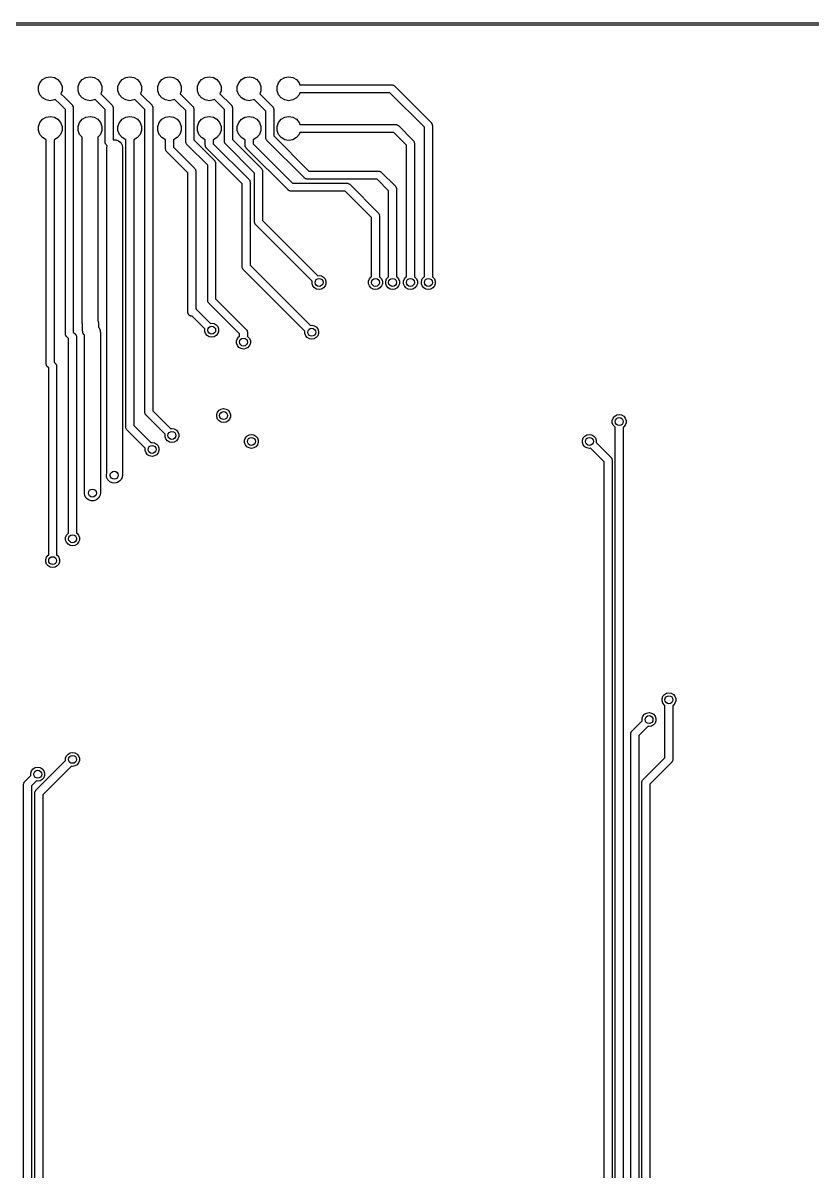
# Model space of a CAD drawing. Extents: x 25 to 346, y -457 to -16.
# Drawn here: x 216.5 to 267, y -89.8 to -16.4 of the extents above; entities that cross this region are included whole.
import ezdxf

# ---------------------------------------------------------------- set-up
doc = ezdxf.new("R2010")
doc.units = 0
doc.header["$MEASUREMENT"] = 0
doc.layers.add('BLACK', color=7, linetype='CONTINUOUS')

msp = doc.modelspace()

# ---------------------------------------------------------------- linework, layer by layer
at = {"layer": 'Black'}
for p, q in [((25.4, -16.435), (345.44, -16.435)), ((345.365, -16.585), (25.475, -16.585)), ((217.534, -20.5047), (217.625, -20.255)), ((217.534, -20.7703), (217.534, -20.5047)), ((217.625, -20.255), (217.796, -20.0515)), ((217.796, -20.0515), (218.026, -19.9187)), ((218.026, -19.9187), (218.288, -19.8726)), ((218.288, -19.8726), (218.549, -19.9187)), ((218.549, -19.9187), (218.779, -20.0515)), ((218.779, -20.0515), (218.95, -20.255)), ((218.95, -20.255), (219.041, -20.5047)), ((219.041, -20.5047), (219.041, -20.7703)), ((220.074, -20.5047), (220.165, -20.255)), ((220.074, -20.7703), (220.074, -20.5047)), ((220.165, -20.255), (220.336, -20.0515)), ((220.336, -20.0515), (220.566, -19.9187)), ((220.566, -19.9187), (220.828, -19.8726)), ((220.828, -19.8726), (221.089, -19.9187)), ((221.089, -19.9187), (221.319, -20.0515)), ((221.319, -20.0515), (221.49, -20.255)), ((221.49, -20.255), (221.581, -20.5047)), ((221.581, -20.5047), (221.581, -20.7703)), ((222.614, -20.5047), (222.705, -20.255)), ((222.614, -20.7703), (222.614, -20.5047)), ((222.705, -20.255), (222.876, -20.0515)), ((222.876, -20.0515), (223.106, -19.9187)), ((223.106, -19.9187), (223.368, -19.8726)), ((223.368, -19.8726), (223.629, -19.9187)), ((223.629, -19.9187), (223.859, -20.0515)), ((223.859, -20.0515), (224.03, -20.255)), ((224.03, -20.255), (224.121, -20.5047)), ((224.121, -20.5047), (224.121, -20.7703)), ((225.154, -20.5047), (225.245, -20.255)), ((225.154, -20.7703), (225.154, -20.5047)), ((225.245, -20.255), (225.416, -20.0515)), ((225.416, -20.0515), (225.646, -19.9187)), ((225.646, -19.9187), (225.908, -19.8726)), ((225.908, -19.8726), (226.169, -19.9187)), ((226.169, -19.9187), (226.399, -20.0515)), ((226.399, -20.0515), (226.57, -20.255)), ((226.57, -20.255), (226.661, -20.5047)), ((226.661, -20.5047), (226.661, -20.7703)), ((227.694, -20.5047), (227.785, -20.255)), ((227.694, -20.7703), (227.694, -20.5047)), ((227.785, -20.255), (227.956, -20.0515)), ((227.956, -20.0515), (228.186, -19.9187)), ((228.186, -19.9187), (228.448, -19.8726)), ((228.448, -19.8726), (228.709, -19.9187)), ((228.709, -19.9187), (228.939, -20.0515)), ((228.939, -20.0515), (229.11, -20.255)), ((229.11, -20.255), (229.201, -20.5047)), ((229.201, -20.5047), (229.201, -20.7703)), ((230.234, -20.5047), (230.325, -20.255)), ((230.234, -20.7703), (230.234, -20.5047)), ((230.325, -20.255), (230.496, -20.0515)), ((230.496, -20.0515), (230.726, -19.9187)), ((230.726, -19.9187), (230.988, -19.8726)), ((230.988, -19.8726), (231.249, -19.9187)), ((231.249, -19.9187), (231.479, -20.0515)), ((231.479, -20.0515), (231.65, -20.255)), ((231.65, -20.255), (231.741, -20.5047)), ((231.741, -20.5047), (231.741, -20.7703)), ((232.774, -20.5047), (232.865, -20.255)), ((232.774, -20.7703), (232.774, -20.5047)), ((232.865, -20.255), (233.036, -20.0515)), ((233.036, -20.0515), (233.266, -19.9187)), ((233.266, -19.9187), (233.528, -19.8726)), ((233.528, -19.8726), (233.789, -19.9187)), ((233.789, -19.9187), (234.019, -20.0515)), ((234.019, -20.0515), (234.19, -20.255)), ((234.19, -20.255), (234.237, -20.3835)), ((234.237, -20.3835), (240.093, -20.3835)), ((240.093, -20.3835), (240.105, -20.3854)), ((240.105, -20.3854), (240.116, -20.3845)), ((240.116, -20.3845), (240.148, -20.3931)), ((240.148, -20.3931), (240.18, -20.3988)), ((240.18, -20.3988), (240.19, -20.4044)), ((240.19, -20.4044), (240.201, -20.4073)), ((240.201, -20.4073), (240.228, -20.4263)), ((240.228, -20.4263), (240.257, -20.4429)), ((240.257, -20.4429), (240.264, -20.4515)), ((240.264, -20.4515), (240.273, -20.4579)), ((240.273, -20.4579), (242.623, -22.8074)), ((217.625, -21.02), (217.534, -20.7703)), ((217.796, -21.2235), (217.625, -21.02)), ((218.026, -21.3563), (217.796, -21.2235)), ((219.041, -20.7703), (218.971, -20.9619)), ((218.971, -20.9619), (219.229, -21.2199)), ((219.229, -21.2199), (219.686, -21.6771)), ((220.165, -21.02), (220.074, -20.7703)), ((220.336, -21.2235), (220.165, -21.02)), ((220.566, -21.3563), (220.336, -21.2235)), ((221.581, -20.7703), (221.511, -20.9619)), ((221.511, -20.9619), (221.769, -21.2199)), ((221.769, -21.2199), (222.226, -21.6771)), ((222.705, -21.02), (222.614, -20.7703)), ((222.876, -21.2235), (222.705, -21.02)), ((223.106, -21.3563), (222.876, -21.2235)), ((224.121, -20.7703), (224.051, -20.9619)), ((224.051, -20.9619), (224.309, -21.2199)), ((224.309, -21.2199), (224.766, -21.6771)), ((225.245, -21.02), (225.154, -20.7703)), ((225.416, -21.2235), (225.245, -21.02)), ((225.646, -21.3563), (225.416, -21.2235)), ((226.661, -20.7703), (226.591, -20.9619)), ((226.591, -20.9619), (226.849, -21.2199)), ((226.849, -21.2199), (227.383, -21.7533)), ((227.785, -21.02), (227.694, -20.7703)), ((227.956, -21.2235), (227.785, -21.02)), ((228.186, -21.3563), (227.956, -21.2235)), ((229.201, -20.7703), (229.131, -20.9619)), ((229.131, -20.9619), (229.846, -21.6771)), ((230.325, -21.02), (230.234, -20.7703)), ((230.496, -21.2235), (230.325, -21.02)), ((230.726, -21.3563), (230.496, -21.2235)), ((231.741, -20.7703), (231.671, -20.9619)), ((231.671, -20.9619), (232.488, -21.7787)), ((232.865, -21.02), (232.774, -20.7703)), ((233.036, -21.2235), (232.865, -21.02)), ((233.266, -21.3563), (233.036, -21.2235)), ((234.019, -21.2235), (233.789, -21.3563)), ((234.19, -21.02), (234.019, -21.2235)), ((234.237, -20.8915), (234.19, -21.02)), ((239.988, -20.8915), (234.237, -20.8915)), ((242.189, -23.0922), (239.988, -20.8915)), ((218.288, -21.4024), (218.026, -21.3563)), ((218.549, -21.3563), (218.288, -21.4024)), ((218.611, -21.3204), (218.549, -21.3563)), ((218.87, -21.5791), (218.611, -21.3204)), ((219.253, -21.9619), (218.87, -21.5791)), ((219.253, -36.303), (219.253, -21.9619)), ((219.686, -21.6771), (219.693, -21.6862)), ((219.693, -21.6862), (219.701, -21.6934)), ((219.701, -21.6934), (219.718, -21.7222)), ((219.718, -21.7222), (219.737, -21.7494)), ((219.737, -21.7494), (219.74, -21.7601)), ((219.74, -21.7601), (219.745, -21.7698)), ((219.745, -21.7698), (219.751, -21.8025)), ((219.751, -21.8025), (219.76, -21.8346)), ((219.76, -21.8346), (219.759, -21.8457)), ((219.759, -21.8457), (219.761, -21.8567)), ((219.761, -21.8567), (219.761, -36.1978)), ((220.828, -21.4024), (220.566, -21.3563)), ((221.089, -21.3563), (220.828, -21.4024)), ((221.151, -21.3204), (221.089, -21.3563)), ((221.41, -21.5791), (221.151, -21.3204)), ((221.793, -21.9619), (221.41, -21.5791)), ((221.793, -24.0538), (221.793, -21.9619)), ((222.226, -21.6771), (222.233, -21.6862)), ((222.233, -21.6862), (222.241, -21.6934)), ((222.241, -21.6934), (222.258, -21.7222)), ((222.258, -21.7222), (222.277, -21.7494)), ((222.277, -21.7494), (222.28, -21.7601)), ((222.28, -21.7601), (222.285, -21.7698)), ((222.285, -21.7698), (222.291, -21.8025)), ((222.291, -21.8025), (222.3, -21.8346)), ((222.3, -21.8346), (222.299, -21.8457)), ((222.299, -21.8457), (222.301, -21.8567)), ((222.301, -21.8567), (222.301, -23.914)), ((223.368, -21.4024), (223.106, -21.3563)), ((223.629, -21.3563), (223.368, -21.4024)), ((223.691, -21.3204), (223.629, -21.3563)), ((223.95, -21.5791), (223.691, -21.3204)), ((224.333, -21.9619), (223.95, -21.5791)), ((224.333, -30.988), (224.333, -21.9619)), ((224.766, -21.6771), (224.773, -21.6862)), ((224.773, -21.6862), (224.781, -21.6934)), ((224.781, -21.6934), (224.798, -21.7222)), ((224.798, -21.7222), (224.817, -21.7494)), ((224.817, -21.7494), (224.82, -21.7601)), ((224.82, -21.7601), (224.825, -21.7698)), ((224.825, -21.7698), (224.831, -21.8025)), ((224.831, -21.8025), (224.84, -21.8346)), ((224.84, -21.8346), (224.839, -21.8457)), ((224.839, -21.8457), (224.841, -21.8567)), ((224.841, -21.8567), (224.841, -30.988)), ((225.908, -21.4024), (225.646, -21.3563)), ((226.169, -21.3563), (225.908, -21.4024)), ((226.231, -21.3204), (226.169, -21.3563)), ((226.49, -21.5791), (226.231, -21.3204)), ((226.949, -22.0381), (226.49, -21.5791)), ((227.383, -21.7533), (227.389, -21.7624)), ((227.389, -21.7624), (227.398, -21.7696)), ((227.398, -21.7696), (227.414, -21.7984)), ((227.414, -21.7984), (227.433, -21.8256)), ((227.433, -21.8256), (227.436, -21.8363)), ((227.436, -21.8363), (227.442, -21.846)), ((227.442, -21.846), (227.447, -21.8787)), ((227.447, -21.8787), (227.456, -21.9108)), ((227.456, -21.9108), (227.455, -21.9219)), ((227.455, -21.9219), (227.457, -21.9329)), ((227.457, -21.9329), (227.457, -23.9111)), ((228.448, -21.4024), (228.186, -21.3563)), ((228.709, -21.3563), (228.448, -21.4024)), ((228.771, -21.3204), (228.709, -21.3563)), ((229.413, -21.9619), (228.771, -21.3204)), ((229.413, -23.9903), (229.413, -21.9619)), ((229.846, -21.6771), (229.853, -21.6862)), ((229.853, -21.6862), (229.861, -21.6934)), ((229.861, -21.6934), (229.878, -21.7222)), ((229.878, -21.7222), (229.897, -21.7494)), ((229.897, -21.7494), (229.9, -21.7601)), ((229.9, -21.7601), (229.905, -21.7698)), ((229.905, -21.7698), (229.911, -21.8025)), ((229.911, -21.8025), (229.92, -21.8346)), ((229.92, -21.8346), (229.919, -21.8457)), ((229.919, -21.8457), (229.921, -21.8567)), ((229.921, -21.8567), (229.921, -23.8851)), ((230.988, -21.4024), (230.726, -21.3563)), ((231.249, -21.3563), (230.988, -21.4024)), ((231.311, -21.3204), (231.249, -21.3563)), ((232.054, -22.0635), (231.311, -21.3204)), ((232.488, -21.7787), (232.494, -21.7878)), ((232.494, -21.7878), (232.503, -21.795)), ((232.503, -21.795), (232.52, -21.8238)), ((232.52, -21.8238), (232.539, -21.851)), ((232.539, -21.851), (232.541, -21.8617)), ((232.541, -21.8617), (232.547, -21.8714)), ((232.547, -21.8714), (232.553, -21.9041)), ((232.553, -21.9041), (232.561, -21.9362)), ((232.561, -21.9362), (232.56, -21.9473)), ((232.56, -21.9473), (232.562, -21.9583)), ((232.562, -21.9583), (232.562, -23.6575)), ((233.528, -21.4024), (233.266, -21.3563)), ((233.789, -21.3563), (233.528, -21.4024)), ((217.625, -22.795), (217.796, -22.5915)), ((217.796, -22.5915), (218.026, -22.4587)), ((218.026, -22.4587), (218.288, -22.4126)), ((218.288, -22.4126), (218.549, -22.4587)), ((218.549, -22.4587), (218.779, -22.5915)), ((218.779, -22.5915), (218.95, -22.795)), ((220.165, -22.795), (220.336, -22.5915)), ((220.336, -22.5915), (220.566, -22.4587)), ((220.566, -22.4587), (220.828, -22.4126)), ((220.828, -22.4126), (221.089, -22.4587)), ((221.089, -22.4587), (221.319, -22.5915)), ((221.319, -22.5915), (221.49, -22.795)), ((222.705, -22.795), (222.876, -22.5915)), ((222.876, -22.5915), (223.106, -22.4587)), ((223.106, -22.4587), (223.368, -22.4126)), ((223.368, -22.4126), (223.629, -22.4587)), ((223.629, -22.4587), (223.859, -22.5915)), ((223.859, -22.5915), (224.03, -22.795)), ((225.245, -22.795), (225.416, -22.5915)), ((225.416, -22.5915), (225.646, -22.4587)), ((225.646, -22.4587), (225.908, -22.4126)), ((225.908, -22.4126), (226.169, -22.4587)), ((226.169, -22.4587), (226.399, -22.5915)), ((226.399, -22.5915), (226.57, -22.795)), ((226.949, -24.0163), (226.949, -22.0381)), ((227.785, -22.795), (227.956, -22.5915)), ((227.956, -22.5915), (228.186, -22.4587)), ((228.186, -22.4587), (228.448, -22.4126)), ((228.448, -22.4126), (228.709, -22.4587)), ((228.709, -22.4587), (228.939, -22.5915)), ((228.939, -22.5915), (229.11, -22.795)), ((230.325, -22.795), (230.496, -22.5915)), ((230.496, -22.5915), (230.726, -22.4587)), ((230.726, -22.4587), (230.988, -22.4126)), ((230.988, -22.4126), (231.249, -22.4587)), ((231.249, -22.4587), (231.479, -22.5915)), ((231.479, -22.5915), (231.65, -22.795)), ((232.054, -23.7627), (232.054, -22.0635)), ((232.865, -22.795), (233.036, -22.5915)), ((233.036, -22.5915), (233.266, -22.4587)), ((233.266, -22.4587), (233.528, -22.4126)), ((233.528, -22.4126), (233.789, -22.4587)), ((233.789, -22.4587), (234.019, -22.5915)), ((234.019, -22.5915), (234.19, -22.795)), ((217.534, -23.0447), (217.625, -22.795)), ((217.534, -23.3103), (217.534, -23.0447)), ((217.625, -23.56), (217.534, -23.3103)), ((218.95, -22.795), (219.041, -23.0447)), ((219.041, -23.3103), (218.95, -23.56)), ((219.041, -23.0447), (219.041, -23.3103)), ((220.074, -23.0447), (220.165, -22.795)), ((220.074, -23.3103), (220.074, -23.0447)), ((220.165, -23.56), (220.074, -23.3103)), ((221.49, -22.795), (221.581, -23.0447)), ((221.581, -23.3103), (221.49, -23.56)), ((221.581, -23.0447), (221.581, -23.3103)), ((222.614, -23.0447), (222.705, -22.795)), ((222.614, -23.3103), (222.614, -23.0447)), ((222.705, -23.56), (222.614, -23.3103)), ((224.03, -22.795), (224.121, -23.0447)), ((224.121, -23.3103), (224.03, -23.56)), ((224.121, -23.0447), (224.121, -23.3103)), ((225.154, -23.0447), (225.245, -22.795)), ((225.154, -23.3103), (225.154, -23.0447)), ((225.245, -23.56), (225.154, -23.3103)), ((226.57, -22.795), (226.661, -23.0447)), ((226.661, -23.3103), (226.57, -23.56)), ((226.661, -23.0447), (226.661, -23.3103)), ((227.694, -23.0447), (227.785, -22.795)), ((227.694, -23.3103), (227.694, -23.0447)), ((227.785, -23.56), (227.694, -23.3103)), ((229.11, -22.795), (229.201, -23.0447)), ((229.201, -23.3103), (229.11, -23.56)), ((229.201, -23.0447), (229.201, -23.3103)), ((230.234, -23.0447), (230.325, -22.795)), ((230.234, -23.3103), (230.234, -23.0447)), ((230.325, -23.56), (230.234, -23.3103)), ((231.65, -22.795), (231.741, -23.0447)), ((231.741, -23.3103), (231.65, -23.56)), ((231.741, -23.0447), (231.741, -23.3103)), ((232.774, -23.0447), (232.865, -22.795)), ((232.774, -23.3103), (232.774, -23.0447)), ((232.865, -23.56), (232.774, -23.3103)), ((234.19, -22.795), (234.237, -22.9235)), ((234.237, -23.4315), (234.19, -23.56)), ((234.237, -22.9235), (240.347, -22.9235)), ((240.242, -23.4315), (234.237, -23.4315)), ((241.046, -24.2352), (240.242, -23.4315)), ((240.347, -22.9235), (240.359, -22.9254)), ((240.359, -22.9254), (240.37, -22.9245)), ((240.37, -22.9245), (240.402, -22.9331)), ((240.402, -22.9331), (240.434, -22.9388)), ((240.434, -22.9388), (240.444, -22.9444)), ((240.444, -22.9444), (240.455, -22.9473)), ((240.455, -22.9473), (240.482, -22.9663)), ((240.482, -22.9663), (240.511, -22.9829)), ((240.511, -22.9829), (240.518, -22.9915)), ((240.518, -22.9915), (240.527, -22.9979)), ((240.527, -22.9979), (241.48, -23.9504)), ((242.189, -29.5529), (242.189, -23.0922)), ((242.623, -22.8074), (242.629, -22.8165)), ((242.629, -22.8165), (242.638, -22.8237)), ((242.638, -22.8237), (242.654, -22.8525)), ((242.654, -22.8525), (242.673, -22.8797)), ((242.673, -22.8797), (242.676, -22.8904)), ((242.676, -22.8904), (242.682, -22.9001)), ((242.682, -22.9001), (242.687, -22.9328)), ((242.687, -22.9328), (242.696, -22.9649)), ((242.696, -22.9649), (242.695, -22.976)), ((242.695, -22.976), (242.697, -22.987)), ((242.697, -22.987), (242.697, -29.5529)), ((217.796, -23.7635), (217.625, -23.56)), ((218.026, -23.8963), (217.796, -23.7635)), ((218.034, -23.8976), (218.026, -23.8963)), ((218.034, -38.227), (218.034, -23.8976)), ((218.549, -23.8963), (218.542, -23.8976)), ((218.542, -23.8976), (218.542, -38.1218)), ((218.779, -23.7635), (218.549, -23.8963)), ((218.95, -23.56), (218.779, -23.7635)), ((220.32, -23.744), (220.165, -23.56)), ((220.32, -35.5697), (220.32, -23.744)), ((221.49, -23.56), (221.336, -23.744)), ((221.336, -23.744), (221.336, -35.4511)), ((221.795, -24.0648), (221.793, -24.0538)), ((221.794, -24.0759), (221.795, -24.0648)), ((221.802, -24.108), (221.794, -24.0759)), ((221.808, -24.1407), (221.802, -24.108)), ((221.814, -24.1504), (221.808, -24.1407)), ((221.817, -24.1611), (221.814, -24.1504)), ((221.836, -24.1883), (221.817, -24.1611)), ((221.852, -24.2171), (221.836, -24.1883)), ((222.301, -23.914), (222.314, -23.9091)), ((222.314, -23.9091), (222.491, -23.9091)), ((222.491, -23.9091), (222.656, -23.9694)), ((222.656, -23.9694), (222.792, -24.0829)), ((222.876, -23.7635), (222.705, -23.56)), ((222.792, -24.0829), (222.88, -24.2356)), ((223.106, -23.8963), (222.876, -23.7635)), ((223.114, -23.8976), (223.106, -23.8963)), ((223.114, -24.2551), (223.114, -23.8976)), ((223.629, -23.8963), (223.622, -23.8976)), ((223.622, -23.8976), (223.622, -24.2551)), ((223.859, -23.7635), (223.629, -23.8963)), ((224.03, -23.56), (223.859, -23.7635)), ((225.416, -23.7635), (225.245, -23.56)), ((225.646, -23.8963), (225.416, -23.7635)), ((225.654, -23.8976), (225.646, -23.8963)), ((225.654, -24.4856), (225.654, -23.8976)), ((226.169, -23.8963), (226.162, -23.8976)), ((226.162, -23.8976), (226.162, -24.3804)), ((226.399, -23.7635), (226.169, -23.8963)), ((226.57, -23.56), (226.399, -23.7635)), ((226.951, -24.0273), (226.949, -24.0163)), ((226.95, -24.0385), (226.951, -24.0273)), ((226.959, -24.0705), (226.95, -24.0385)), ((226.964, -24.1032), (226.959, -24.0705)), ((226.97, -24.1129), (226.964, -24.1032)), ((226.973, -24.1237), (226.97, -24.1129)), ((226.992, -24.1509), (226.973, -24.1237)), ((227.008, -24.1796), (226.992, -24.1509)), ((227.017, -24.1868), (227.008, -24.1796)), ((227.023, -24.1959), (227.017, -24.1868)), ((228.346, -25.5185), (227.023, -24.1959)), ((227.457, -23.9111), (228.78, -25.2337)), ((227.956, -23.7635), (227.785, -23.56)), ((228.186, -23.8963), (227.956, -23.7635)), ((228.194, -23.8976), (228.186, -23.8963)), ((228.194, -24.2551), (228.194, -23.8976)), ((228.709, -23.8963), (228.702, -23.8976)), ((228.702, -23.8976), (228.702, -24.1499)), ((228.702, -24.1499), (230.979, -26.4269)), ((228.939, -23.7635), (228.709, -23.8963)), ((229.11, -23.56), (228.939, -23.7635)), ((229.415, -24.0013), (229.413, -23.9903)), ((229.414, -24.0124), (229.415, -24.0013)), ((229.422, -24.0445), (229.414, -24.0124)), ((229.428, -24.0772), (229.422, -24.0445)), ((229.434, -24.0869), (229.428, -24.0772)), ((229.437, -24.0976), (229.434, -24.0869)), ((229.456, -24.1248), (229.437, -24.0976)), ((229.472, -24.1536), (229.456, -24.1248)), ((229.481, -24.1608), (229.472, -24.1536)), ((229.487, -24.1699), (229.481, -24.1608)), ((231.344, -26.0269), (229.487, -24.1699)), ((229.921, -23.8851), (231.778, -25.7421)), ((230.496, -23.7635), (230.325, -23.56)), ((230.726, -23.8963), (230.496, -23.7635)), ((230.734, -23.8976), (230.726, -23.8963)), ((230.734, -24.2551), (230.734, -23.8976)), ((231.249, -23.8963), (231.242, -23.8976)), ((231.242, -23.8976), (231.242, -24.1499)), ((231.242, -24.1499), (233.762, -26.67)), ((231.479, -23.7635), (231.249, -23.8963)), ((231.65, -23.56), (231.479, -23.7635)), ((232.056, -23.7737), (232.054, -23.7627)), ((232.055, -23.7849), (232.056, -23.7737)), ((232.064, -23.8169), (232.055, -23.7849)), ((232.07, -23.8496), (232.064, -23.8169)), ((232.075, -23.8593), (232.07, -23.8496)), ((232.078, -23.8701), (232.075, -23.8593)), ((232.097, -23.8972), (232.078, -23.8701)), ((232.114, -23.926), (232.097, -23.8972)), ((232.122, -23.9332), (232.114, -23.926)), ((232.129, -23.9423), (232.122, -23.9332)), ((234.528, -26.3416), (232.129, -23.9423)), ((232.562, -23.6575), (234.813, -25.908)), ((233.036, -23.7635), (232.865, -23.56)), ((233.266, -23.8963), (233.036, -23.7635)), ((233.528, -23.9424), (233.266, -23.8963)), ((233.789, -23.8963), (233.528, -23.9424)), ((234.019, -23.7635), (233.789, -23.8963)), ((234.19, -23.56), (234.019, -23.7635)), ((241.48, -23.9504), (241.486, -23.9595)), ((241.486, -23.9595), (241.495, -23.9667)), ((241.495, -23.9667), (241.511, -23.9955)), ((241.511, -23.9955), (241.53, -24.0227)), ((241.53, -24.0227), (241.533, -24.0334)), ((241.533, -24.0334), (241.539, -24.0431)), ((241.539, -24.0431), (241.544, -24.0758)), ((241.544, -24.0758), (241.553, -24.1079)), ((241.553, -24.1079), (241.552, -24.119)), ((241.552, -24.119), (241.554, -24.13)), ((241.554, -24.13), (241.554, -32.6592)), ((221.861, -24.2243), (221.852, -24.2171)), ((221.867, -24.2334), (221.861, -24.2243)), ((221.917, -24.2829), (221.867, -24.2334)), ((221.894, -24.4094), (221.917, -24.2829)), ((221.894, -34.163), (221.894, -24.4094)), ((222.88, -24.2356), (222.91, -24.4094)), ((222.91, -24.4094), (222.91, -34.163)), ((223.114, -32.5755), (223.114, -24.2551)), ((223.622, -24.2551), (223.622, -32.5755)), ((225.656, -24.4966), (225.654, -24.4856)), ((225.655, -24.5077), (225.656, -24.4966)), ((225.663, -24.5398), (225.655, -24.5077)), ((225.669, -24.5725), (225.663, -24.5398)), ((225.675, -24.5822), (225.669, -24.5725)), ((225.677, -24.5929), (225.675, -24.5822)), ((225.696, -24.6201), (225.677, -24.5929)), ((225.713, -24.6489), (225.696, -24.6201)), ((225.722, -24.6561), (225.713, -24.6489)), ((225.728, -24.6652), (225.722, -24.6561)), ((227.073, -26.0106), (225.728, -24.6652)), ((226.162, -24.3804), (227.507, -25.7258)), ((228.196, -24.2661), (228.194, -24.2551)), ((228.195, -24.2773), (228.196, -24.2661)), ((228.203, -24.3093), (228.195, -24.2773)), ((228.209, -24.342), (228.203, -24.3093)), ((228.215, -24.3517), (228.209, -24.342)), ((228.217, -24.3625), (228.215, -24.3517)), ((228.236, -24.3897), (228.217, -24.3625)), ((228.253, -24.4184), (228.236, -24.3897)), ((228.262, -24.4256), (228.253, -24.4184)), ((228.268, -24.4347), (228.262, -24.4256)), ((230.545, -26.7117), (228.268, -24.4347)), ((230.736, -24.2661), (230.734, -24.2551)), ((230.735, -24.2773), (230.736, -24.2661)), ((230.743, -24.3093), (230.735, -24.2773)), ((230.749, -24.342), (230.743, -24.3093)), ((230.755, -24.3517), (230.749, -24.342)), ((230.757, -24.3625), (230.755, -24.3517)), ((230.776, -24.3897), (230.757, -24.3625)), ((230.793, -24.4184), (230.776, -24.3897)), ((230.802, -24.4256), (230.793, -24.4184)), ((230.808, -24.4347), (230.802, -24.4256)), ((233.477, -27.1036), (230.808, -24.4347)), ((241.046, -32.6592), (241.046, -24.2352)), ((228.346, -33.02), (228.346, -25.5185)), ((228.78, -25.2337), (228.786, -25.2429)), ((228.786, -25.2429), (228.795, -25.2501)), ((228.795, -25.2501), (228.811, -25.2788)), ((228.811, -25.2788), (228.83, -25.306)), ((228.83, -25.306), (228.833, -25.3168)), ((228.833, -25.3168), (228.839, -25.3265)), ((228.839, -25.3265), (228.844, -25.3591)), ((228.844, -25.3591), (228.853, -25.3912)), ((228.853, -25.3912), (228.852, -25.4023)), ((228.852, -25.4023), (228.854, -25.4133)), ((228.854, -25.4133), (228.854, -33.02)), ((227.073, -33.0226), (227.073, -26.0106)), ((227.507, -25.7258), (227.513, -25.7349)), ((227.513, -25.7349), (227.522, -25.7421)), ((227.522, -25.7421), (227.539, -25.7709)), ((227.539, -25.7709), (227.558, -25.7981)), ((227.558, -25.7981), (227.56, -25.8088)), ((227.56, -25.8088), (227.566, -25.8185)), ((227.566, -25.8185), (227.572, -25.8512)), ((227.572, -25.8512), (227.58, -25.8833)), ((227.58, -25.8833), (227.579, -25.8944)), ((227.579, -25.8944), (227.581, -25.9054)), ((227.581, -25.9054), (227.581, -32.997)), ((231.344, -29.1602), (231.344, -26.0269)), ((231.778, -25.7421), (231.784, -25.7513)), ((231.784, -25.7513), (231.793, -25.7584)), ((231.793, -25.7584), (231.809, -25.7872)), ((231.809, -25.7872), (231.828, -25.8144)), ((231.828, -25.8144), (231.831, -25.8252)), ((231.831, -25.8252), (231.837, -25.8348)), ((231.837, -25.8348), (231.843, -25.8675)), ((231.843, -25.8675), (231.851, -25.8996)), ((231.851, -25.8996), (231.85, -25.9107)), ((231.85, -25.9107), (231.852, -25.9217)), ((231.852, -25.9217), (231.852, -29.055)), ((234.537, -26.348), (234.528, -26.3416)), ((234.544, -26.3566), (234.537, -26.348)), ((234.573, -26.3732), (234.544, -26.3566)), ((234.6, -26.3922), (234.573, -26.3732)), ((234.611, -26.3951), (234.6, -26.3922)), ((234.621, -26.4007), (234.611, -26.3951)), ((234.653, -26.4064), (234.621, -26.4007)), ((234.686, -26.415), (234.653, -26.4064)), ((234.697, -26.4141), (234.686, -26.415)), ((234.708, -26.416), (234.697, -26.4141)), ((234.813, -25.908), (239.268, -25.908)), ((239.268, -25.908), (239.279, -25.9099)), ((239.279, -25.9099), (239.29, -25.909)), ((239.29, -25.909), (239.322, -25.9176)), ((239.322, -25.9176), (239.355, -25.9233)), ((239.355, -25.9233), (239.365, -25.9289)), ((239.365, -25.9289), (239.375, -25.9318)), ((239.375, -25.9318), (239.403, -25.9508)), ((239.403, -25.9508), (239.431, -25.9674)), ((239.431, -25.9674), (239.438, -25.976)), ((239.438, -25.976), (239.448, -25.9824)), ((239.448, -25.9824), (240.337, -26.8714)), ((230.545, -32.0113), (230.545, -26.7117)), ((230.979, -26.4269), (230.985, -26.436)), ((230.985, -26.436), (230.994, -26.4432)), ((230.994, -26.4432), (231.01, -26.472)), ((231.01, -26.472), (231.029, -26.4992)), ((231.029, -26.4992), (231.032, -26.5099)), ((231.032, -26.5099), (231.038, -26.5196)), ((231.038, -26.5196), (231.043, -26.5523)), ((231.043, -26.5523), (231.052, -26.5844)), ((231.052, -26.5844), (231.051, -26.5955)), ((231.051, -26.5955), (231.053, -26.6065)), ((231.053, -26.6065), (231.053, -31.9061)), ((233.486, -27.11), (233.477, -27.1036)), ((233.493, -27.1186), (233.486, -27.11)), ((233.522, -27.1352), (233.493, -27.1186)), ((233.549, -27.1542), (233.522, -27.1352)), ((233.762, -26.67), (237.236, -26.67)), ((239.163, -26.416), (234.708, -26.416)), ((237.236, -26.67), (237.247, -26.6719)), ((237.247, -26.6719), (237.258, -26.671)), ((237.258, -26.671), (237.29, -26.6796)), ((237.29, -26.6796), (237.323, -26.6853)), ((237.323, -26.6853), (237.333, -26.6909)), ((237.333, -26.6909), (237.343, -26.6938)), ((237.343, -26.6938), (237.371, -26.7128)), ((237.371, -26.7128), (237.399, -26.7294)), ((237.399, -26.7294), (237.406, -26.738)), ((237.406, -26.738), (237.416, -26.7444)), ((237.416, -26.7444), (239.244, -28.5732)), ((239.903, -27.1562), (239.163, -26.416)), ((240.337, -26.8714), (240.343, -26.8805)), ((240.343, -26.8805), (240.352, -26.8877)), ((240.352, -26.8877), (240.368, -26.9165)), ((240.368, -26.9165), (240.387, -26.9437)), ((240.387, -26.9437), (240.39, -26.9544)), ((240.39, -26.9544), (240.396, -26.9641)), ((240.396, -26.9641), (240.401, -26.9968)), ((240.401, -26.9968), (240.41, -27.0289)), ((240.41, -27.0289), (240.409, -27.04)), ((240.409, -27.04), (240.411, -27.051)), ((240.411, -27.051), (240.411, -32.3914)), ((233.56, -27.1571), (233.549, -27.1542)), ((233.57, -27.1627), (233.56, -27.1571)), ((233.602, -27.1684), (233.57, -27.1627)), ((233.634, -27.177), (233.602, -27.1684)), ((233.645, -27.1761), (233.634, -27.177)), ((233.656, -27.178), (233.645, -27.1761)), ((237.131, -27.178), (233.656, -27.178)), ((238.811, -28.858), (237.131, -27.178)), ((239.903, -32.3914), (239.903, -27.1562)), ((239.244, -28.5732), (239.251, -28.5823)), ((239.251, -28.5823), (239.259, -28.5895)), ((239.259, -28.5895), (239.276, -28.6183)), ((231.346, -29.1712), (231.344, -29.1602)), ((231.345, -29.1824), (231.346, -29.1712)), ((231.354, -29.2144), (231.345, -29.1824)), ((231.36, -29.2471), (231.354, -29.2144)), ((231.365, -29.2568), (231.36, -29.2471)), ((231.368, -29.2676), (231.365, -29.2568)), ((231.387, -29.2947), (231.368, -29.2676)), ((231.404, -29.3235), (231.387, -29.2947)), ((231.412, -29.3307), (231.404, -29.3235)), ((231.419, -29.3398), (231.412, -29.3307)), ((235.019, -32.9405), (231.419, -29.3398)), ((231.852, -29.055), (235.384, -32.5868)), ((238.811, -32.6592), (238.811, -28.858)), ((239.276, -28.6183), (239.295, -28.6455)), ((239.295, -28.6455), (239.298, -28.6562)), ((239.298, -28.6562), (239.303, -28.6659)), ((239.303, -28.6659), (239.309, -28.6986)), ((239.309, -28.6986), (239.318, -28.7307)), ((239.318, -28.7307), (239.317, -28.7418)), ((239.317, -28.7418), (239.319, -28.7528)), ((239.319, -28.7528), (239.319, -32.6592)), ((242.189, -32.6592), (242.189, -29.5529)), ((242.697, -29.5529), (242.697, -32.6592)), ((224.333, -31.8643), (224.333, -30.988)), ((224.841, -30.988), (224.841, -31.8643)), ((224.333, -41.3258), (224.333, -31.8643)), ((224.841, -31.8643), (224.841, -41.2206)), ((230.547, -32.0223), (230.545, -32.0113)), ((230.546, -32.0334), (230.547, -32.0223)), ((230.555, -32.0655), (230.546, -32.0334)), ((230.56, -32.0981), (230.555, -32.0655)), ((230.566, -32.1078), (230.56, -32.0981)), ((230.569, -32.1186), (230.566, -32.1078)), ((230.588, -32.1458), (230.569, -32.1186)), ((230.604, -32.1745), (230.588, -32.1458)), ((230.613, -32.1817), (230.604, -32.1745)), ((230.619, -32.1909), (230.613, -32.1817)), ((234.555, -36.1264), (230.619, -32.1909)), ((231.053, -31.9061), (234.92, -35.7727)), ((223.114, -34.4551), (223.114, -32.5755)), ((223.622, -32.5755), (223.622, -34.4551)), ((227.581, -32.997), (227.583, -33.0031)), ((227.583, -33.0031), (227.582, -33.0142)), ((227.582, -33.0142), (227.584, -33.0252)), ((235.019, -32.9425), (235.019, -32.9405)), ((235.019, -33.0975), (235.019, -32.9425)), ((235.384, -32.5868), (235.458, -32.5738)), ((235.458, -32.5738), (235.611, -32.6007)), ((235.611, -32.6007), (235.745, -32.6782)), ((235.745, -32.6782), (235.844, -32.7969)), ((235.844, -32.7969), (235.897, -32.9425)), ((235.897, -32.9425), (235.897, -33.0975)), ((238.625, -32.9425), (238.678, -32.7969)), ((238.625, -33.0975), (238.625, -32.9425)), ((238.678, -32.7969), (238.778, -32.6782)), ((238.778, -32.6782), (238.811, -32.6592)), ((239.319, -32.6592), (239.352, -32.6782)), ((239.352, -32.6782), (239.451, -32.7969)), ((239.451, -32.7969), (239.504, -32.9425)), ((239.504, -32.9425), (239.504, -33.0975)), ((239.718, -32.9425), (239.771, -32.7969)), ((239.718, -33.0975), (239.718, -32.9425)), ((239.771, -32.7969), (239.87, -32.6782)), ((239.87, -32.6782), (239.903, -32.6592)), ((239.903, -32.6592), (239.903, -32.3914)), ((240.411, -32.3914), (240.411, -32.6592)), ((240.411, -32.6592), (240.444, -32.6782)), ((240.444, -32.6782), (240.543, -32.7969)), ((240.543, -32.7969), (240.596, -32.9425)), ((240.596, -32.9425), (240.596, -33.0975)), ((240.861, -32.9425), (240.914, -32.7969)), ((240.861, -33.0975), (240.861, -32.9425)), ((240.914, -32.7969), (241.013, -32.6782)), ((241.013, -32.6782), (241.046, -32.6592)), ((241.554, -32.6592), (241.587, -32.6782)), ((241.587, -32.6782), (241.686, -32.7969)), ((241.686, -32.7969), (241.739, -32.9425)), ((241.739, -32.9425), (241.739, -33.0975)), ((242.004, -32.9425), (242.057, -32.7969)), ((242.004, -33.0975), (242.004, -32.9425)), ((242.057, -32.7969), (242.156, -32.6782)), ((242.156, -32.6782), (242.189, -32.6592)), ((242.697, -32.6592), (242.73, -32.6782)), ((242.73, -32.6782), (242.829, -32.7969)), ((242.829, -32.7969), (242.882, -32.9425)), ((242.882, -32.9425), (242.882, -33.0975)), ((227.075, -33.0336), (227.073, -33.0226)), ((227.074, -33.0447), (227.075, -33.0336)), ((227.076, -33.0508), (227.074, -33.0447)), ((227.076, -34.925), (227.076, -33.0508)), ((227.584, -33.0252), (227.584, -34.7086)), ((228.346, -34.1694), (228.346, -33.02)), ((228.854, -33.02), (228.854, -34.0642)), ((235.072, -33.2431), (235.019, -33.0975)), ((235.171, -33.3618), (235.072, -33.2431)), ((235.305, -33.4393), (235.171, -33.3618)), ((235.458, -33.4662), (235.305, -33.4393)), ((235.611, -33.4393), (235.458, -33.4662)), ((235.745, -33.3618), (235.611, -33.4393)), ((235.844, -33.2431), (235.745, -33.3618)), ((235.897, -33.0975), (235.844, -33.2431)), ((238.678, -33.2431), (238.625, -33.0975)), ((238.778, -33.3618), (238.678, -33.2431)), ((238.912, -33.4393), (238.778, -33.3618)), ((239.065, -33.4662), (238.912, -33.4393)), ((239.217, -33.4393), (239.065, -33.4662)), ((239.352, -33.3618), (239.217, -33.4393)), ((239.451, -33.2431), (239.352, -33.3618)), ((239.504, -33.0975), (239.451, -33.2431)), ((239.771, -33.2431), (239.718, -33.0975)), ((239.87, -33.3618), (239.771, -33.2431)), ((240.004, -33.4393), (239.87, -33.3618)), ((240.157, -33.4662), (240.004, -33.4393)), ((240.31, -33.4393), (240.157, -33.4662)), ((240.444, -33.3618), (240.31, -33.4393)), ((240.543, -33.2431), (240.444, -33.3618)), ((240.596, -33.0975), (240.543, -33.2431)), ((240.914, -33.2431), (240.861, -33.0975)), ((241.013, -33.3618), (240.914, -33.2431)), ((241.147, -33.4393), (241.013, -33.3618)), ((241.3, -33.4662), (241.147, -33.4393)), ((241.453, -33.4393), (241.3, -33.4662)), ((241.587, -33.3618), (241.453, -33.4393)), ((241.686, -33.2431), (241.587, -33.3618)), ((241.739, -33.0975), (241.686, -33.2431)), ((242.057, -33.2431), (242.004, -33.0975)), ((242.156, -33.3618), (242.057, -33.2431)), ((242.29, -33.4393), (242.156, -33.3618)), ((242.443, -33.4662), (242.29, -33.4393)), ((242.596, -33.4393), (242.443, -33.4662)), ((242.73, -33.3618), (242.596, -33.4393)), ((242.829, -33.2431), (242.73, -33.3618)), ((242.882, -33.0975), (242.829, -33.2431)), ((221.894, -35.4584), (221.894, -34.163)), ((222.91, -34.163), (222.91, -35.4584)), ((223.114, -42.2656), (223.114, -34.4551)), ((223.622, -34.4551), (223.622, -42.1604)), ((228.348, -34.1804), (228.346, -34.1694)), ((228.347, -34.1915), (228.348, -34.1804)), ((228.356, -34.2236), (228.347, -34.1915)), ((228.361, -34.2563), (228.356, -34.2236)), ((228.367, -34.2659), (228.361, -34.2563)), ((228.37, -34.2767), (228.367, -34.2659)), ((228.389, -34.3039), (228.37, -34.2767)), ((228.405, -34.3327), (228.389, -34.3039)), ((228.414, -34.3398), (228.405, -34.3327)), ((228.42, -34.349), (228.414, -34.3398)), ((230.378, -36.3066), (228.42, -34.349)), ((228.854, -34.0642), (230.812, -36.0218)), ((227.08, -34.9469), (227.076, -34.925)), ((227.08, -34.9691), (227.08, -34.9469)), ((227.087, -34.99), (227.08, -34.9691)), ((227.091, -35.0119), (227.087, -34.99)), ((227.102, -35.0311), (227.091, -35.0119)), ((227.11, -35.052), (227.102, -35.0311)), ((227.124, -35.069), (227.11, -35.052)), ((227.135, -35.0883), (227.124, -35.069)), ((227.152, -35.1026), (227.135, -35.0883)), ((227.167, -35.1196), (227.152, -35.1026)), ((227.186, -35.1307), (227.167, -35.1196)), ((227.203, -35.145), (227.186, -35.1307)), ((227.224, -35.1526), (227.203, -35.145)), ((227.243, -35.1637), (227.224, -35.1526)), ((227.265, -35.1675), (227.243, -35.1637)), ((227.286, -35.1751), (227.265, -35.1675)), ((227.308, -35.1751), (227.286, -35.1751)), ((227.33, -35.179), (227.308, -35.1751)), ((227.352, -35.179), (227.33, -35.179)), ((228.161, -35.9885), (227.352, -35.179)), ((227.584, -34.7086), (227.592, -34.7138)), ((227.592, -34.7138), (227.62, -34.7304)), ((227.62, -34.7304), (227.627, -34.739)), ((227.627, -34.739), (227.637, -34.7454)), ((227.637, -34.7454), (228.526, -35.6348)), ((220.323, -35.5917), (220.32, -35.5697)), ((220.322, -35.614), (220.323, -35.5917)), ((220.339, -35.6781), (220.322, -35.614)), ((220.345, -35.7138), (220.339, -35.6781)), ((220.345, -36.068), (220.345, -35.7138)), ((221.336, -35.4511), (221.342, -35.4867)), ((221.342, -35.4867), (221.359, -35.5509)), ((221.359, -35.5509), (221.357, -35.5731)), ((221.357, -35.5731), (221.361, -35.5951)), ((221.361, -35.5951), (221.361, -35.8616)), ((221.361, -35.8616), (221.369, -35.8685)), ((221.369, -35.8685), (221.402, -35.9259)), ((221.402, -35.9259), (221.44, -35.9803)), ((221.894, -45.2072), (221.894, -35.4584)), ((222.91, -35.4584), (222.91, -45.3136)), ((228.526, -35.6348), (228.6, -35.6218)), ((228.6, -35.6218), (228.753, -35.6487)), ((228.753, -35.6487), (228.887, -35.7262)), ((228.887, -35.7262), (228.986, -35.8449)), ((228.986, -35.8449), (229.039, -35.9905)), ((234.92, -35.7727), (234.994, -35.7597)), ((234.994, -35.7597), (235.146, -35.7866)), ((235.146, -35.7866), (235.28, -35.8641)), ((235.28, -35.8641), (235.38, -35.9828)), ((219.255, -36.314), (219.253, -36.303)), ((219.254, -36.3251), (219.255, -36.314)), ((219.262, -36.3572), (219.254, -36.3251)), ((219.268, -36.3899), (219.262, -36.3572)), ((219.274, -36.3995), (219.268, -36.3899)), ((219.277, -36.4103), (219.274, -36.3995)), ((219.296, -36.4375), (219.277, -36.4103)), ((219.312, -36.4663), (219.296, -36.4375)), ((219.321, -36.4734), (219.312, -36.4663)), ((219.327, -36.4826), (219.321, -36.4734)), ((219.456, -36.6114), (219.327, -36.4826)), ((219.456, -49.0422), (219.456, -36.6114)), ((219.761, -36.1978), (219.89, -36.3266)), ((219.89, -36.3266), (219.896, -36.3357)), ((219.896, -36.3357), (219.905, -36.3429)), ((219.905, -36.3429), (219.921, -36.3717)), ((219.921, -36.3717), (219.94, -36.3988)), ((219.94, -36.3988), (219.943, -36.4096)), ((219.943, -36.4096), (219.949, -36.4193)), ((219.949, -36.4193), (219.954, -36.452)), ((219.954, -36.452), (219.963, -36.484)), ((219.963, -36.484), (219.962, -36.4952)), ((219.962, -36.4952), (219.964, -36.5062)), ((219.964, -36.5062), (219.964, -49.0422)), ((220.349, -36.09), (220.345, -36.068)), ((220.347, -36.1123), (220.349, -36.09)), ((220.364, -36.1764), (220.347, -36.1123)), ((220.376, -36.2417), (220.364, -36.1764)), ((220.387, -36.2611), (220.376, -36.2417)), ((220.393, -36.2827), (220.387, -36.2611)), ((220.431, -36.3371), (220.393, -36.2827)), ((220.464, -36.3945), (220.431, -36.3371)), ((220.472, -36.4014), (220.464, -36.3945)), ((220.472, -46.482), (220.472, -36.4014)), ((221.44, -35.9803), (221.446, -36.0019)), ((221.446, -36.0019), (221.457, -36.0213)), ((221.457, -36.0213), (221.469, -36.0866)), ((221.469, -36.0866), (221.486, -36.1507)), ((221.486, -36.1507), (221.484, -36.173)), ((221.484, -36.173), (221.488, -36.195)), ((221.488, -36.195), (221.488, -46.482)), ((228.161, -35.9905), (228.161, -35.9885)), ((228.161, -36.1455), (228.161, -35.9905)), ((228.214, -36.2911), (228.161, -36.1455)), ((228.313, -36.4098), (228.214, -36.2911)), ((228.447, -36.4873), (228.313, -36.4098)), ((228.6, -36.5142), (228.447, -36.4873)), ((228.753, -36.4873), (228.6, -36.5142)), ((228.887, -36.4098), (228.753, -36.4873)), ((228.986, -36.2911), (228.887, -36.4098)), ((229.039, -36.1455), (228.986, -36.2911)), ((229.039, -35.9905), (229.039, -36.1455)), ((230.193, -36.7525), (230.246, -36.6069)), ((230.246, -36.6069), (230.345, -36.4882)), ((230.345, -36.4882), (230.378, -36.4692)), ((230.378, -36.4692), (230.378, -36.3066)), ((230.812, -36.0218), (230.818, -36.0309)), ((230.818, -36.0309), (230.827, -36.0381)), ((230.827, -36.0381), (230.843, -36.0669)), ((230.843, -36.0669), (230.862, -36.094)), ((230.862, -36.094), (230.865, -36.1048)), ((230.865, -36.1048), (230.871, -36.1145)), ((230.871, -36.1145), (230.876, -36.1472)), ((230.876, -36.1472), (230.885, -36.1792)), ((230.885, -36.1792), (230.884, -36.1904)), ((230.884, -36.1904), (230.886, -36.2014)), ((230.886, -36.2014), (230.886, -36.4692)), ((230.886, -36.4692), (230.919, -36.4882)), ((230.919, -36.4882), (231.018, -36.6069)), ((231.018, -36.6069), (231.071, -36.7525)), ((234.554, -36.1284), (234.555, -36.1264)), ((234.554, -36.2834), (234.554, -36.1284)), ((234.607, -36.429), (234.554, -36.2834)), ((234.707, -36.5477), (234.607, -36.429)), ((234.841, -36.6252), (234.707, -36.5477)), ((234.994, -36.6521), (234.841, -36.6252)), ((235.146, -36.6252), (234.994, -36.6521)), ((235.28, -36.5477), (235.146, -36.6252)), ((235.38, -36.429), (235.28, -36.5477)), ((235.38, -35.9828), (235.433, -36.1284)), ((235.433, -36.2834), (235.38, -36.429)), ((235.433, -36.1284), (235.433, -36.2834)), ((230.193, -36.9075), (230.193, -36.7525)), ((230.246, -37.0531), (230.193, -36.9075)), ((230.345, -37.1718), (230.246, -37.0531)), ((230.479, -37.2493), (230.345, -37.1718)), ((230.632, -37.2762), (230.479, -37.2493)), ((230.785, -37.2493), (230.632, -37.2762)), ((230.919, -37.1718), (230.785, -37.2493)), ((231.018, -37.0531), (230.919, -37.1718)), ((231.071, -36.9075), (231.018, -37.0531)), ((231.071, -36.7525), (231.071, -36.9075)), ((218.542, -38.1218), (218.62, -38.1998)), ((218.036, -38.238), (218.034, -38.227)), ((218.035, -38.2491), (218.036, -38.238)), ((218.043, -38.2812), (218.035, -38.2491)), ((218.049, -38.3139), (218.043, -38.2812)), ((218.055, -38.3236), (218.049, -38.3139)), ((218.057, -38.3343), (218.055, -38.3236)), ((218.076, -38.3615), (218.057, -38.3343)), ((218.093, -38.3903), (218.076, -38.3615)), ((218.102, -38.3975), (218.093, -38.3903)), ((218.108, -38.4066), (218.102, -38.3975)), ((218.186, -38.4846), (218.108, -38.4066)), ((218.186, -50.4392), (218.186, -38.4846)), ((218.62, -38.1998), (218.626, -38.2089)), ((218.626, -38.2089), (218.635, -38.2161)), ((218.635, -38.2161), (218.651, -38.2449)), ((218.651, -38.2449), (218.67, -38.2721)), ((218.67, -38.2721), (218.673, -38.2828)), ((218.673, -38.2828), (218.679, -38.2925)), ((218.679, -38.2925), (218.684, -38.3252)), ((218.684, -38.3252), (218.693, -38.3573)), ((218.693, -38.3573), (218.692, -38.3684)), ((218.692, -38.3684), (218.694, -38.3794)), ((218.694, -38.3794), (218.694, -50.4392)), ((229.209, -41.1097), (229.362, -41.0828)), ((229.362, -41.0828), (229.515, -41.1097)), ((224.335, -41.3368), (224.333, -41.3258)), ((224.334, -41.3479), (224.335, -41.3368)), ((224.342, -41.38), (224.334, -41.3479)), ((224.348, -41.4127), (224.342, -41.38)), ((224.354, -41.4224), (224.348, -41.4127)), ((224.357, -41.4331), (224.354, -41.4224)), ((224.376, -41.4603), (224.357, -41.4331)), ((224.392, -41.4891), (224.376, -41.4603)), ((224.401, -41.4963), (224.392, -41.4891)), ((224.407, -41.5054), (224.401, -41.4963)), ((225.621, -42.7195), (224.407, -41.5054)), ((224.841, -41.2206), (225.986, -42.3658)), ((228.923, -41.4515), (228.976, -41.3059)), ((228.923, -41.6065), (228.923, -41.4515)), ((228.976, -41.7521), (228.923, -41.6065)), ((228.976, -41.3059), (229.075, -41.1872)), ((229.075, -41.8708), (228.976, -41.7521)), ((229.075, -41.1872), (229.209, -41.1097)), ((229.515, -41.1097), (229.649, -41.1872)), ((229.649, -41.1872), (229.748, -41.3059)), ((229.748, -41.7521), (229.649, -41.8708)), ((229.748, -41.3059), (229.801, -41.4515)), ((229.801, -41.6065), (229.748, -41.7521)), ((229.801, -41.4515), (229.801, -41.6065)), ((254.196, -41.8325), (254.249, -41.6869)), ((254.249, -41.6869), (254.348, -41.5682)), ((254.348, -41.5682), (254.482, -41.4907)), ((254.482, -41.4907), (254.635, -41.4638)), ((254.635, -41.4638), (254.788, -41.4907)), ((254.788, -41.4907), (254.922, -41.5682)), ((254.922, -41.5682), (255.021, -41.6869)), ((255.021, -41.6869), (255.074, -41.8325)), ((223.116, -42.2766), (223.114, -42.2656)), ((223.115, -42.2877), (223.116, -42.2766)), ((223.123, -42.3198), (223.115, -42.2877)), ((223.129, -42.3525), (223.123, -42.3198)), ((223.135, -42.3622), (223.129, -42.3525)), ((223.137, -42.3729), (223.135, -42.3622)), ((223.156, -42.4001), (223.137, -42.3729)), ((223.173, -42.4289), (223.156, -42.4001)), ((223.182, -42.4361), (223.173, -42.4289)), ((223.188, -42.4452), (223.182, -42.4361)), ((224.351, -43.6085), (223.188, -42.4452)), ((223.622, -42.1604), (224.716, -43.2548)), ((225.986, -42.3658), (226.06, -42.3528)), ((226.06, -42.3528), (226.213, -42.3797)), ((226.213, -42.3797), (226.347, -42.4572)), ((226.347, -42.4572), (226.446, -42.5759)), ((229.209, -41.9483), (229.075, -41.8708)), ((229.362, -41.9752), (229.209, -41.9483)), ((229.515, -41.9483), (229.362, -41.9752)), ((229.649, -41.8708), (229.515, -41.9483)), ((254.196, -41.9875), (254.196, -41.8325)), ((254.249, -42.1331), (254.196, -41.9875)), ((254.348, -42.2518), (254.249, -42.1331)), ((254.381, -42.2708), (254.348, -42.2518)), ((254.381, -293.053), (254.381, -42.2708)), ((254.922, -42.2518), (254.889, -42.2708)), ((254.889, -42.2708), (254.889, -293.053)), ((255.021, -42.1331), (254.922, -42.2518)), ((255.074, -41.9875), (255.021, -42.1331)), ((255.074, -41.8325), (255.074, -41.9875)), ((224.716, -43.2548), (224.79, -43.2418)), ((224.79, -43.2418), (224.943, -43.2687)), ((224.943, -43.2687), (225.077, -43.3462)), ((225.621, -42.7215), (225.621, -42.7195)), ((225.621, -42.8765), (225.621, -42.7215)), ((225.674, -43.0221), (225.621, -42.8765)), ((225.773, -43.1408), (225.674, -43.0221)), ((225.907, -43.2183), (225.773, -43.1408)), ((226.06, -43.2452), (225.907, -43.2183)), ((226.213, -43.2183), (226.06, -43.2452)), ((226.347, -43.1408), (226.213, -43.2183)), ((226.446, -43.0221), (226.347, -43.1408)), ((226.446, -42.5759), (226.499, -42.7215)), ((226.499, -42.8765), (226.446, -43.0221)), ((226.499, -42.7215), (226.499, -42.8765)), ((230.701, -43.1025), (230.754, -42.9569)), ((230.701, -43.2575), (230.701, -43.1025)), ((230.754, -43.4031), (230.701, -43.2575)), ((230.754, -42.9569), (230.853, -42.8382)), ((230.853, -42.8382), (230.987, -42.7607)), ((230.987, -42.7607), (231.14, -42.7338)), ((231.14, -42.7338), (231.293, -42.7607)), ((231.293, -42.7607), (231.427, -42.8382)), ((231.427, -42.8382), (231.526, -42.9569)), ((231.526, -42.9569), (231.579, -43.1025)), ((231.579, -43.2575), (231.526, -43.4031)), ((231.579, -43.1025), (231.579, -43.2575)), ((252.291, -43.1025), (252.344, -42.9569)), ((252.291, -43.2575), (252.291, -43.1025)), ((252.344, -43.4031), (252.291, -43.2575)), ((252.344, -42.9569), (252.443, -42.8382)), ((252.443, -42.8382), (252.577, -42.7607)), ((252.577, -42.7607), (252.73, -42.7338)), ((252.73, -42.7338), (252.883, -42.7607)), ((252.883, -42.7607), (253.017, -42.8382)), ((253.017, -42.8382), (253.116, -42.9569)), ((253.116, -42.9569), (253.169, -43.1025)), ((253.169, -43.1025), (253.169, -43.2575)), ((253.169, -43.2575), (253.169, -43.2595)), ((253.169, -43.2595), (254.103, -44.1942)), ((224.351, -43.6105), (224.351, -43.6085)), ((224.351, -43.7655), (224.351, -43.6105)), ((224.404, -43.9111), (224.351, -43.7655)), ((224.503, -44.0298), (224.404, -43.9111)), ((225.077, -43.3462), (225.176, -43.4649)), ((225.176, -43.9111), (225.077, -44.0298)), ((225.176, -43.4649), (225.229, -43.6105)), ((225.229, -43.7655), (225.176, -43.9111)), ((225.229, -43.6105), (225.229, -43.7655)), ((230.853, -43.5218), (230.754, -43.4031)), ((230.987, -43.5993), (230.853, -43.5218)), ((231.14, -43.6262), (230.987, -43.5993)), ((231.293, -43.5993), (231.14, -43.6262)), ((231.427, -43.5218), (231.293, -43.5993)), ((231.526, -43.4031), (231.427, -43.5218)), ((252.443, -43.5218), (252.344, -43.4031)), ((252.577, -43.5993), (252.443, -43.5218)), ((252.73, -43.6262), (252.577, -43.5993)), ((252.804, -43.6132), (252.73, -43.6262)), ((253.67, -44.479), (252.804, -43.6132)), ((224.637, -44.1073), (224.503, -44.0298)), ((224.79, -44.1342), (224.637, -44.1073)), ((224.943, -44.1073), (224.79, -44.1342)), ((225.077, -44.0298), (224.943, -44.1073)), ((253.67, -328.536), (253.67, -44.479)), ((254.103, -44.1942), (254.11, -44.2033)), ((254.11, -44.2033), (254.118, -44.2105)), ((254.118, -44.2105), (254.135, -44.2393)), ((254.135, -44.2393), (254.154, -44.2664)), ((254.154, -44.2664), (254.157, -44.2772)), ((254.157, -44.2772), (254.162, -44.2869)), ((254.162, -44.2869), (254.168, -44.3196)), ((254.168, -44.3196), (254.177, -44.3517)), ((254.177, -44.3517), (254.176, -44.3628)), ((254.176, -44.3628), (254.178, -44.3738)), ((254.178, -44.3738), (254.178, -328.431)), ((221.871, -45.2947), (221.894, -45.2072)), ((221.886, -45.4705), (221.871, -45.2947)), ((221.961, -45.6304), (221.886, -45.4705)), ((222.88, -45.4874), (222.869, -45.5067)), ((222.891, -45.422), (222.88, -45.4874)), ((222.908, -45.3579), (222.891, -45.422)), ((222.91, -45.3136), (222.907, -45.3356)), ((222.907, -45.3356), (222.908, -45.3579)), ((222.086, -45.7551), (221.961, -45.6304)), ((222.246, -45.8297), (222.086, -45.7551)), ((222.421, -45.8451), (222.246, -45.8297)), ((222.592, -45.7994), (222.421, -45.8451)), ((222.736, -45.6982), (222.592, -45.7994)), ((222.762, -45.6728), (222.736, -45.6982)), ((222.774, -45.6545), (222.762, -45.6728)), ((222.792, -45.6401), (222.774, -45.6545)), ((222.825, -45.5827), (222.792, -45.6401)), ((222.863, -45.5283), (222.825, -45.5827)), ((222.869, -45.5067), (222.863, -45.5283)), ((220.503, -46.6557), (220.472, -46.482)), ((220.591, -46.8085), (220.503, -46.6557)), ((220.726, -46.9219), (220.591, -46.8085)), ((220.892, -46.9823), (220.726, -46.9219)), ((221.234, -46.9219), (221.068, -46.9823)), ((221.369, -46.8085), (221.234, -46.9219)), ((221.457, -46.6557), (221.369, -46.8085)), ((221.488, -46.482), (221.457, -46.6557)), ((221.068, -46.9823), (220.892, -46.9823)), ((219.324, -49.1799), (219.423, -49.0612)), ((219.423, -49.0612), (219.456, -49.0422)), ((219.964, -49.0422), (219.997, -49.0612)), ((219.997, -49.0612), (220.096, -49.1799)), ((219.271, -49.3255), (219.324, -49.1799)), ((219.271, -49.4805), (219.271, -49.3255)), ((219.324, -49.6261), (219.271, -49.4805)), ((219.423, -49.7448), (219.324, -49.6261)), ((219.557, -49.8223), (219.423, -49.7448)), ((219.71, -49.8492), (219.557, -49.8223)), ((219.863, -49.8223), (219.71, -49.8492)), ((219.997, -49.7448), (219.863, -49.8223)), ((220.096, -49.6261), (219.997, -49.7448)), ((220.096, -49.1799), (220.149, -49.3255)), ((220.149, -49.4805), (220.096, -49.6261)), ((220.149, -49.3255), (220.149, -49.4805)), ((218.001, -50.7225), (218.054, -50.5769)), ((218.054, -50.5769), (218.153, -50.4582)), ((218.153, -50.4582), (218.186, -50.4392)), ((218.694, -50.4392), (218.727, -50.4582)), ((218.727, -50.4582), (218.826, -50.5769)), ((218.826, -50.5769), (218.879, -50.7225)), ((218.001, -50.8775), (218.001, -50.7225)), ((218.054, -51.0231), (218.001, -50.8775)), ((218.153, -51.1418), (218.054, -51.0231)), ((218.287, -51.2193), (218.153, -51.1418)), ((218.44, -51.2462), (218.287, -51.2193)), ((218.593, -51.2193), (218.44, -51.2462)), ((218.727, -51.1418), (218.593, -51.2193)), ((218.826, -51.0231), (218.727, -51.1418)), ((218.879, -50.8775), (218.826, -51.0231)), ((218.879, -50.7225), (218.879, -50.8775)), ((257.424, -59.4669), (257.523, -59.3482)), ((257.523, -59.3482), (257.657, -59.2707)), ((257.657, -59.2707), (257.81, -59.2438)), ((257.81, -59.2438), (257.963, -59.2707)), ((257.963, -59.2707), (258.097, -59.3482)), ((258.097, -59.3482), (258.196, -59.4669)), ((257.371, -59.6125), (257.424, -59.4669)), ((257.371, -59.7675), (257.371, -59.6125)), ((257.424, -59.9131), (257.371, -59.7675)), ((257.523, -60.0318), (257.424, -59.9131)), ((257.556, -60.0508), (257.523, -60.0318)), ((257.556, -63.3948), (257.556, -60.0508)), ((258.097, -60.0318), (258.064, -60.0508)), ((258.064, -60.0508), (258.064, -63.5)), ((258.196, -59.9131), (258.097, -60.0318)), ((258.196, -59.4669), (258.249, -59.6125)), ((258.249, -59.7675), (258.196, -59.9131)), ((258.249, -59.6125), (258.249, -59.7675)), ((256.101, -60.8825), (256.154, -60.7369)), ((256.101, -61.0375), (256.101, -60.8825)), ((256.154, -60.7369), (256.253, -60.6182)), ((256.253, -60.6182), (256.387, -60.5407)), ((256.387, -60.5407), (256.54, -60.5138)), ((256.54, -60.5138), (256.693, -60.5407)), ((256.693, -60.5407), (256.827, -60.6182)), ((256.827, -60.6182), (256.926, -60.7369)), ((256.926, -60.7369), (256.979, -60.8825)), ((256.979, -60.8825), (256.979, -61.0375)), ((255.446, -61.6948), (256.101, -61.0395)), ((256.466, -61.3932), (255.88, -61.9796)), ((256.101, -61.0395), (256.101, -61.0375)), ((256.54, -61.4062), (256.466, -61.3932)), ((256.693, -61.3793), (256.54, -61.4062)), ((256.827, -61.3018), (256.693, -61.3793)), ((256.926, -61.1831), (256.827, -61.3018)), ((256.979, -61.0375), (256.926, -61.1831)), ((255.372, -61.8744), (255.374, -61.8634)), ((255.372, -64.897), (255.372, -61.8744)), ((255.373, -61.8523), (255.381, -61.8202)), ((255.374, -61.8634), (255.373, -61.8523)), ((255.381, -61.8202), (255.387, -61.7875)), ((255.387, -61.7875), (255.392, -61.7779)), ((255.392, -61.7779), (255.395, -61.7671)), ((255.395, -61.7671), (255.414, -61.7399)), ((255.414, -61.7399), (255.431, -61.7111)), ((255.431, -61.7111), (255.44, -61.704)), ((255.44, -61.704), (255.446, -61.6948)), ((255.88, -61.9796), (255.88, -64.897)), ((219.423, -63.1582), (219.557, -63.0807)), ((219.557, -63.0807), (219.71, -63.0538)), ((219.71, -63.0538), (219.863, -63.0807)), ((219.863, -63.0807), (219.997, -63.1582)), ((217.371, -65.4794), (219.271, -63.5795)), ((219.271, -63.4225), (219.324, -63.2769)), ((219.271, -63.5775), (219.271, -63.4225)), ((219.271, -63.5795), (219.271, -63.5775)), ((219.324, -63.2769), (219.423, -63.1582)), ((219.997, -63.1582), (220.096, -63.2769)), ((220.096, -63.7231), (219.997, -63.8418)), ((220.096, -63.2769), (220.149, -63.4225)), ((220.149, -63.5775), (220.096, -63.7231)), ((220.149, -63.4225), (220.149, -63.5775)), ((256.157, -64.7936), (257.556, -63.3948)), ((257.99, -63.6796), (256.591, -65.0784)), ((257.996, -63.6705), (257.99, -63.6796)), ((258.005, -63.6633), (257.996, -63.6705)), ((258.021, -63.6345), (258.005, -63.6633)), ((258.04, -63.6073), (258.021, -63.6345)), ((258.043, -63.5966), (258.04, -63.6073)), ((258.049, -63.5869), (258.043, -63.5966)), ((258.054, -63.5542), (258.049, -63.5869)), ((258.063, -63.5221), (258.054, -63.5542)), ((258.064, -63.5), (258.062, -63.511)), ((258.062, -63.511), (258.063, -63.5221)), ((216.66, -64.9154), (217.046, -64.5294)), ((217.045, -64.3724), (217.098, -64.2268)), ((217.045, -64.5274), (217.045, -64.3724)), ((217.046, -64.5294), (217.045, -64.5274)), ((217.098, -64.2268), (217.198, -64.1081)), ((217.198, -64.1081), (217.332, -64.0306)), ((217.332, -64.0306), (217.485, -64.0037)), ((217.485, -64.0037), (217.638, -64.0306)), ((217.638, -64.0306), (217.772, -64.1081)), ((217.772, -64.1081), (217.871, -64.2268)), ((219.636, -63.9332), (217.805, -65.7642)), ((217.871, -64.2268), (217.924, -64.3724)), ((217.924, -64.5274), (217.871, -64.673)), ((217.924, -64.3724), (217.924, -64.5274)), ((219.71, -63.9462), (219.636, -63.9332)), ((219.863, -63.9193), (219.71, -63.9462)), ((219.997, -63.8418), (219.863, -63.9193)), ((216.586, -65.095), (216.588, -65.084)), ((216.586, -65.405), (216.586, -65.095)), ((216.587, -65.0729), (216.595, -65.0408)), ((216.588, -65.084), (216.587, -65.0729)), ((216.595, -65.0408), (216.601, -65.0081)), ((216.601, -65.0081), (216.607, -64.9985)), ((216.607, -64.9985), (216.61, -64.9877)), ((216.61, -64.9877), (216.629, -64.9605)), ((216.629, -64.9605), (216.645, -64.9317)), ((216.645, -64.9317), (216.654, -64.9246)), ((216.654, -64.9246), (216.66, -64.9154)), ((217.411, -64.8831), (217.094, -65.2002)), ((217.094, -65.2002), (217.094, -65.405)), ((217.485, -64.8961), (217.411, -64.8831)), ((217.638, -64.8692), (217.485, -64.8961)), ((217.772, -64.7917), (217.638, -64.8692)), ((217.871, -64.673), (217.772, -64.7917)), ((255.372, -325.158), (255.372, -64.897)), ((255.88, -64.897), (255.88, -325.053)), ((256.083, -64.9732), (256.085, -64.9622)), ((256.083, -66.929), (256.083, -64.9732)), ((256.084, -64.9511), (256.092, -64.919)), ((256.085, -64.9622), (256.084, -64.9511)), ((256.092, -64.919), (256.098, -64.8863)), ((256.098, -64.8863), (256.104, -64.8766)), ((256.104, -64.8766), (256.107, -64.8659)), ((256.107, -64.8659), (256.126, -64.8387)), ((256.126, -64.8387), (256.142, -64.8099)), ((256.142, -64.8099), (256.151, -64.8028)), ((256.151, -64.8028), (256.157, -64.7936)), ((256.591, -65.0784), (256.591, -66.929)), ((216.586, -92.0562), (216.586, -65.405)), ((217.094, -65.405), (217.094, -92.1614)), ((217.297, -65.659), (217.299, -65.648)), ((217.297, -66.294), (217.297, -65.659)), ((217.298, -65.6369), (217.307, -65.6048)), ((217.299, -65.648), (217.298, -65.6369)), ((217.307, -65.6048), (217.312, -65.5721)), ((217.312, -65.5721), (217.318, -65.5624)), ((217.318, -65.5624), (217.321, -65.5517)), ((217.321, -65.5517), (217.34, -65.5245)), ((217.34, -65.5245), (217.356, -65.4957)), ((217.356, -65.4957), (217.365, -65.4885)), ((217.365, -65.4885), (217.371, -65.4794)), ((217.805, -65.7642), (217.805, -66.294)), ((217.297, -92.456), (217.297, -66.294)), ((217.805, -66.294), (217.805, -92.456)), ((256.083, -289.674), (256.083, -66.929)), ((256.591, -66.929), (256.591, -289.674))]:
    msp.add_line(p, q, dxfattribs=at)
for centre in [(235.458, -33.02), (239.065, -33.02), (240.157, -33.02), (241.3, -33.02), (242.443, -33.02), (228.6, -36.068), (234.994, -36.2059), (230.632, -36.83), (229.362, -41.529), (254.635, -41.91), (226.06, -42.799), (231.14, -43.18), (252.73, -43.18), (224.79, -43.688), (222.377, -45.339), (220.98, -46.482), (219.71, -49.403), (218.44, -50.8), (257.81, -59.69), (256.54, -60.96), (219.71, -63.5), (217.485, -64.4499)]:
    msp.add_circle(centre, 0.254, dxfattribs=at)

doc.saveas('drawing.dxf')
